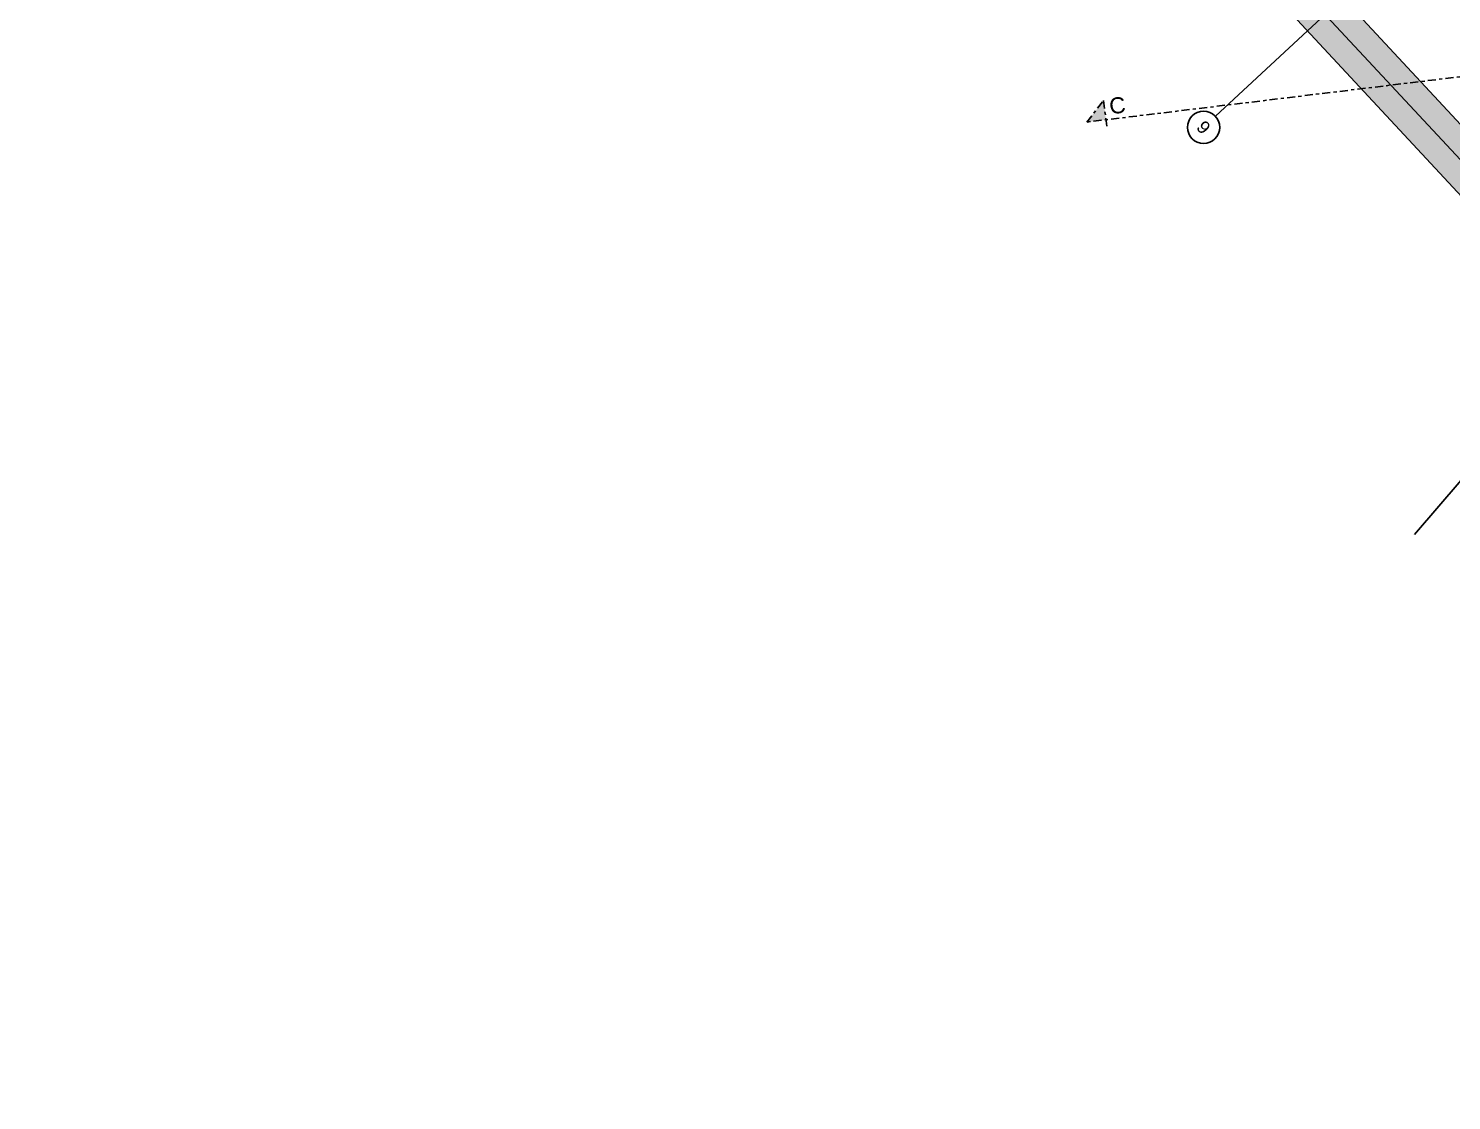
# Model space of a CAD drawing. Header units: millimetres. Extents: x 400392 to 401374, y 4543900 to 4544115.
# Drawn here: x 400392.43 to 400436.59, y 4544019.14 to 4544052.42 of the extents above; entities that cross this region are included whole.
import ezdxf
from ezdxf.enums import TextEntityAlignment as Align

# ---------------------------------------------------------------- set-up
doc = ezdxf.new("R2010")
doc.units = ezdxf.units.MM
doc.linetypes.add('AKS', pattern=[3, 2.5, -0.25, 0, -0.25])
doc.linetypes.add('CENTER', pattern=[2, 1.25, -0.25, 0.25, -0.25])
for name, color, linetype in [('aks prota', 2, 'AKS'), ('caks prota', 4, 'Continuous'), ('kesit tarama prota', 252, 'Continuous'), ('kolon tarama prota', 252, 'Continuous'), ('not çizgisi prota', 4, 'Continuous'), ('perde prota', 1, 'Continuous'), ('skesit prota', 7, 'Continuous'), ('st_s_ölçü', 4, 'Continuous'), ('taks prota', 7, 'Continuous'), ('tkesit prota', 7, 'Continuous')]:
    doc.layers.add(name, color=color, linetype=linetype)
doc.styles.add('Arial', font='Arial.ttf')
doc.styles.add('OLCU', font='romanstw.shx')
doc.styles.add('TAKS', font='Arial Unicode.ttf')
doc.dimstyles.new('1-50', dxfattribs={"dimtxt": 10, "dimasz": 4, "dimexe": 4, "dimexo": 8, "dimgap": 4, "dimtad": 1, "dimdec": 1, "dimrnd": 0.05, "dimzin": 9, "dimdsep": 46, "dimtxsty": 'OLCU', "dimblk1": 'OBLIQUE', "dimblk2": 'OBLIQUE', "dimsah": 1, "dimcen": 2, "dimdle": 4, "dimclrd": 4, "dimclre": 4, "dimclrt": 3, "dimadec": 1, "dimazin": 0, "dimtfac": 1, "dimtdec": 1, "dimtix": 1, "dimtmove": 2, "dimatfit": 3, "dimldrblk": 'OBLIQUE', "dimfxl": 1, "dimtvp": 1, "dimtolj": 1, "dimtzin": 1, "dimarcsym": 0})

# ---------------------------------------------------------------- blocks, each defined once
blk = doc.blocks.new('_Oblique')
at = {"layer": 'st_s_ölçü', "lineweight": -2}
blk.add_line((-0.5, -0.5), (0.5, 0.5), dxfattribs=at)

msp = doc.modelspace()

# ---------------------------------------------------------------- hatches: boundary and pattern name
at = {"layer": 'kesit tarama prota'}
h = msp.add_hatch(color=256, dxfattribs=at)
h.dxf.hatch_style = 1
h.paths.add_polyline_path([(400425.796, 4544050.179), (400425.273, 4544049.511), (400425.869, 4544049.583)])
at = {"layer": 'kolon tarama prota'}
h = msp.add_hatch(color=256, dxfattribs=at)
h.dxf.hatch_style = 1
h.paths.add_polyline_path([(400441.059, 4544042.73), (400440.752, 4544045.263), (400397.51, 4544091.758), (400415.743, 4544108.715), (400430.611, 4544092.73), (400434.924, 4544093.254), (400434.743, 4544094.743), (400431.188, 4544094.311), (400416.025, 4544110.616), (400395.595, 4544091.615)])

# ---------------------------------------------------------------- linework, layer by layer
at = {"layer": 'aks prota', "ltscale": 10}
for p, q in [((400505.428, 4543974.62), (400392.433, 4544096.116)), ((400429.264, 4544049.69), (400454.797, 4544073.436))]:
    msp.add_line(p, q, dxfattribs=at)
at = {"layer": 'caks prota', "ltscale": 0.05}
msp.add_circle((400428.9, 4544049.348), 0.5, dxfattribs=at)
at = {"layer": 'perde prota'}
msp.add_lwpolyline([(400441.059, 4544042.73), (400440.752, 4544045.263), (400397.51, 4544091.758), (400415.743, 4544108.715), (400430.611, 4544092.73), (400434.924, 4544093.254), (400434.743, 4544094.743), (400431.188, 4544094.311), (400416.025, 4544110.616), (400395.595, 4544091.615)], close=True, dxfattribs=at)
at = {"layer": 'skesit prota', "linetype": 'CENTER', "ltscale": 0.2}
for p, q in [((400425.273, 4544049.511), (400425.796, 4544050.179)), ((400425.796, 4544050.179), (400425.905, 4544049.286))]:
    msp.add_line(p, q, dxfattribs=at)
msp.add_lwpolyline([(400490.161, 4544057.391), (400425.273, 4544049.511)], dxfattribs=at)

# ---------------------------------------------------------------- texts
at = {"layer": 'taks prota', "style": 'TAKS'}
msp.add_text('9', height=0.4, rotation=312.924, dxfattribs=at).set_placement((400428.9, 4544049.348), align=Align.MIDDLE_CENTER)
at = {"layer": 'tkesit prota', "style": 'Arial'}
msp.add_text('C', height=0.5, rotation=6.924, dxfattribs=at).set_placement((400426.004, 4544049.751))

# ---------------------------------------------------------------- leaders
at = {"layer": 'not çizgisi prota'}
msp.add_leader([(400440.976, 4544043.147), (400439.741, 4544043.054), (400438.749, 4544044.12)], dimstyle='1-50', override={"dimasz": 12, "dimgap": 4, "dimtad": 0}, dxfattribs=at)

doc.saveas('drawing.dxf')
